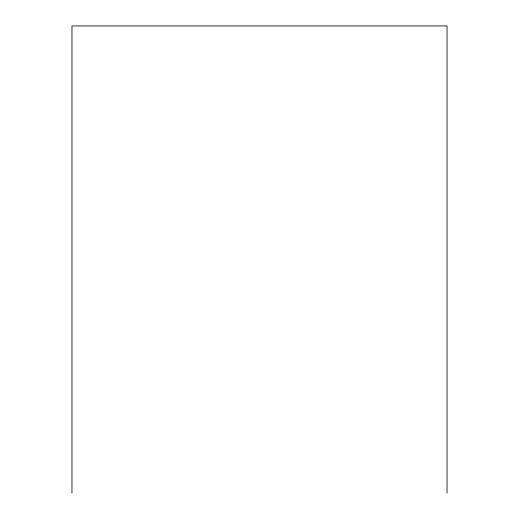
<?xml version="1.0" encoding="UTF-8"?>
<svg xmlns="http://www.w3.org/2000/svg" width="519" height="519" viewBox="0 0 519 519"><rect width="100%" height="100%" fill="white"/><g stroke="black" fill="none" stroke-linecap="round" stroke-linejoin="round"><path stroke-width="0.78" d="M447.041 493.05L447.041 25.95L71.959 25.95L71.959 493.05"/></g></svg>
